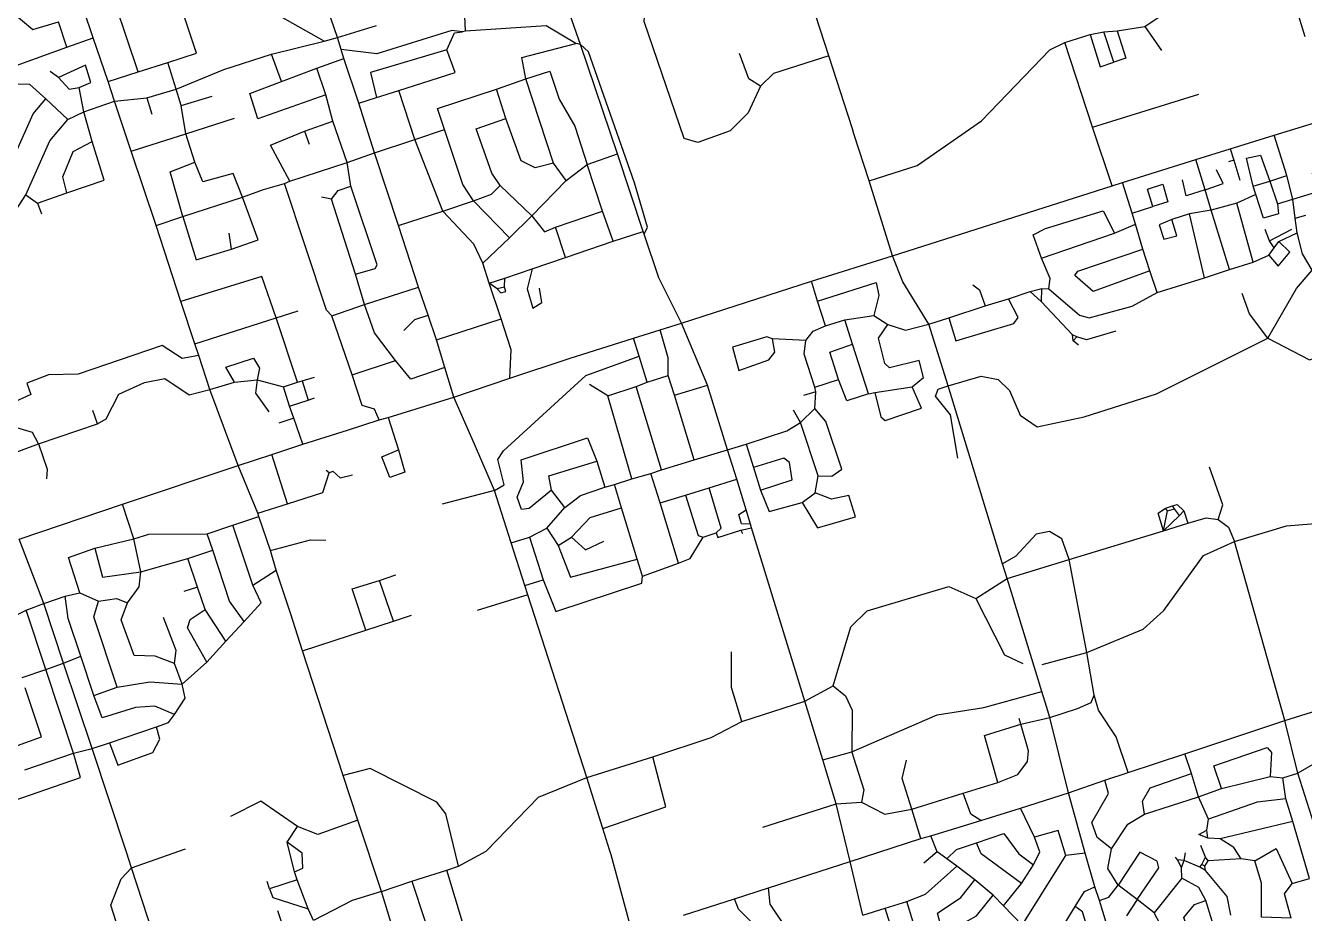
# Model space of a CAD drawing. Header units: metres. Extents: x 609554 to 651406, y 4826501 to 4857446.
# Drawn here: x 636972 to 641570, y 4847618 to 4850808 of the extents above; entities that cross this region are included whole.
import ezdxf

# ---------------------------------------------------------------- set-up
doc = ezdxf.new("R2010")
doc.units = ezdxf.units.M

msp = doc.modelspace()

# ---------------------------------------------------------------- linework, layer by layer
at = {"layer": 'ROADS'}
for points in [[(637482.9, 4850674.9), (637586.4, 4850708.7), (637464.5, 4851077.5)], [(638045.7, 4850751.3), (637838.9, 4850867.4), (637770.2, 4851068.6)], [(637214.6, 4850764), (637148.1, 4850963.8)], [(637376.3, 4850641.7), (637255.5, 4851001.7)], [(639859.7, 4850699.1), (639768.7, 4850980.8)], [(641572.6, 4850767.3), (641507.1, 4850978.9)], [(638093.1, 4850765), (638032.4, 4850943.4)], [(638967.4, 4850740.1), (638900.1, 4850931.6)], [(640995.9, 4850804.8), (641141.8, 4850903.2), (641235.9, 4850936.3)], [(638553.2, 4850787.4), (638549.1, 4850893.5)], [(639614.6, 4850590.5), (639569.9, 4850493.7), (639505.7, 4850429.5), (639388.8, 4850387.4), (639340.2, 4850401.5), (639195.4, 4850821.9), (639201.6, 4850905)], [(636807.9, 4850822.6), (636923.4, 4850855.7), (636998, 4850793.1), (637090.4, 4850820.7)], [(637120.6, 4850730.3), (637090.4, 4850820.7)], [(638093.1, 4850765), (638233.5, 4850808.4)], [(638543, 4850784.6), (638504.2, 4850789.9), (638235.2, 4850705.6), (638106, 4850721.6)], [(638486, 4850721), (638513.5, 4850781.3), (638543, 4850784.6)], [(638553.2, 4850787.4), (638543, 4850784.6)], [(638949.9, 4850743.1), (638843, 4850806.6), (638553.2, 4850787.4)], [(640799.4, 4850775.6), (640848.9, 4850785.5)], [(640848.9, 4850785.5), (640896.1, 4850788.5)], [(640884, 4850676.1), (640848.9, 4850785.5)], [(640896.1, 4850788.5), (640927.1, 4850690.5), (640884, 4850676.1)], [(640896.1, 4850788.5), (640995.9, 4850804.8)], [(640995.9, 4850804.8), (641056.4, 4850718.4)], [(636937.9, 4850664), (637120.6, 4850730.3)], [(637120.6, 4850730.3), (637214.6, 4850764)], [(637268.8, 4850606.2), (637214.6, 4850764)], [(637856.2, 4850704.9), (638045.7, 4850751.3)], [(638045.7, 4850751.3), (638093.1, 4850765)], [(638106, 4850721.6), (638093.1, 4850765)], [(638770.6, 4850616.2), (638756.7, 4850693), (638949.9, 4850743.1)], [(638967.4, 4850740.1), (638949.9, 4850743.1)], [(639195.4, 4850058.3), (639207.8, 4850082.8), (639160.9, 4850242.7), (638995.6, 4850713.6), (638967.4, 4850740.1)], [(639099.9, 4850347.1), (638967.4, 4850740.1)], [(640005.2, 4850249.6), (640177.2, 4850304.7), (640408.9, 4850465.9), (640653.8, 4850720.4), (640708.9, 4850746.4)], [(640708.9, 4850746.4), (640799.4, 4850775.6)], [(640808.3, 4850443), (640708.9, 4850746.4)], [(640799.4, 4850775.6), (640835.1, 4850659.2), (640884, 4850676.1)], [(637684.6, 4850650.3), (637856.2, 4850704.9)], [(637892.3, 4850606.3), (637856.2, 4850704.9)], [(638019, 4850654.6), (638115.7, 4850688.8)], [(638115.7, 4850688.8), (638106, 4850721.6)], [(638170.5, 4850528.3), (638115.7, 4850688.8)], [(638486, 4850721), (638212.1, 4850639.1), (638233.3, 4850549.4)], [(638313.8, 4850574.9), (638516.5, 4850639.6), (638486, 4850721)], [(639614.6, 4850590.5), (639571.7, 4850615.7), (639538.9, 4850707.2)], [(639859.7, 4850699.1), (639661.2, 4850635.5), (639614.6, 4850590.5)], [(639944.4, 4850437.1), (639859.7, 4850699.1)], [(637090, 4850621.2), (637060.6, 4850642.8)], [(637164.4, 4850585.3), (637206.8, 4850603.5), (637187.2, 4850665.8), (637090, 4850621.2)], [(637268.8, 4850606.2), (637376.3, 4850641.7)], [(637376.3, 4850641.7), (637482.9, 4850674.9)], [(637513.6, 4850578.6), (637482.9, 4850674.9)], [(637513.6, 4850578.6), (637684.6, 4850650.3)], [(637892.3, 4850606.3), (638019, 4850654.6)], [(638051.1, 4850559.1), (638019, 4850654.6)], [(638770.6, 4850616.2), (638857, 4850643.8), (638890.5, 4850543.4), (638946.6, 4850446.4), (638990.9, 4850308.2)], [(637044.8, 4850544.1), (636987.8, 4850595.9), (636945.6, 4850597.1)], [(637090, 4850621.2), (637128.4, 4850579.5), (637164.4, 4850585.3)], [(637291.8, 4850536.4), (637268.8, 4850606.2)], [(638051.1, 4850559.1), (637807.4, 4850472.7), (637778.5, 4850563.2), (637892.3, 4850606.3)], [(638665, 4850579.3), (638770.6, 4850616.2)], [(638870.3, 4850313), (638770.6, 4850616.2)], [(637181.7, 4850497.1), (637164.4, 4850585.3)], [(637291.8, 4850536.4), (637408.3, 4850547.4)], [(637408.3, 4850547.4), (637513.6, 4850578.6)], [(637408.3, 4850547.4), (637425.7, 4850489.8)], [(637531.7, 4850520.5), (637513.6, 4850578.6)], [(637531.7, 4850520.5), (637643, 4850553.8)], [(638076.7, 4850464.6), (638051.1, 4850559.1)], [(638170.5, 4850528.3), (638233.3, 4850549.4)], [(638233.3, 4850549.4), (638313.8, 4850574.9)], [(638371.9, 4850397.9), (638313.8, 4850574.9)], [(638477.7, 4850433.9), (638453.4, 4850509.4), (638665, 4850579.3)], [(638698.8, 4850473.9), (638665, 4850579.3)], [(640808.3, 4850443), (641189.7, 4850561.5)], [(636794.6, 4850165.3), (636871.1, 4850205.7), (636999.2, 4850490), (637044.8, 4850544.1)], [(637124.4, 4850470.5), (637044.8, 4850544.1)], [(637181.7, 4850497.1), (637291.8, 4850536.4)], [(637351.3, 4850355.9), (637291.8, 4850536.4)], [(637548.6, 4850419), (637531.7, 4850520.5)], [(638226.8, 4850350.3), (638170.5, 4850528.3)], [(636973.3, 4850199.6), (637058.8, 4850394.1), (637124.4, 4850470.5)], [(637124.4, 4850470.5), (637181.7, 4850497.1)], [(637211.2, 4850390.9), (637181.7, 4850497.1)], [(637548.6, 4850419), (637723.2, 4850474.8)], [(637974.9, 4850428.7), (638076.7, 4850464.6)], [(638128.1, 4850315.5), (638076.7, 4850464.6)], [(638678.4, 4850233.5), (638648.4, 4850276.9), (638591.7, 4850436.9), (638698.8, 4850473.9)], [(638870.3, 4850313), (638803.7, 4850296.8), (638754, 4850321.9), (638698.8, 4850473.9)], [(641460.7, 4850413.6), (641695.3, 4850486.3)], [(637351.3, 4850355.9), (637548.6, 4850419)], [(637580.7, 4850316.3), (637548.6, 4850419)], [(637921.8, 4850248.8), (637852.7, 4850377.5), (637974.9, 4850428.7)], [(637974.9, 4850428.7), (637991.4, 4850382)], [(638371.9, 4850397.9), (638477.7, 4850433.9)], [(638582.5, 4850177.7), (638544, 4850236.1), (638477.7, 4850433.9)], [(639950.3, 4850418.9), (639944.4, 4850437.1)], [(640005.2, 4850249.6), (639950.3, 4850418.9)], [(640877.9, 4850232.4), (640808.3, 4850443)], [(641302.7, 4850364.2), (641460.7, 4850413.6)], [(641506.1, 4850269.2), (641460.7, 4850413.6)], [(637120.2, 4850206.2), (637105.4, 4850264), (637143.5, 4850355.6), (637211.2, 4850390.9)], [(637120.2, 4850206.2), (637254.4, 4850252.7), (637211.2, 4850390.9)], [(638226.8, 4850350.3), (638371.9, 4850397.9)], [(638471.9, 4850140.7), (638371.9, 4850397.9)], [(641179.1, 4850326.9), (641302.7, 4850364.2)], [(641302.7, 4850364.2), (641315.9, 4850323.5)], [(637441.4, 4850089), (637351.3, 4850355.9)], [(637537.3, 4850121.8), (637492, 4850282), (637580.7, 4850316.3)], [(637751.6, 4850191.7), (637717.7, 4850276.1), (637608.8, 4850246.1), (637580.7, 4850316.3)], [(638128.1, 4850315.5), (638226.8, 4850350.3)], [(638312.7, 4850089.8), (638226.8, 4850350.3)], [(638990.9, 4850308.2), (639099.9, 4850347.1)], [(639192.2, 4850067.8), (639099.9, 4850347.1)], [(640915.2, 4850244.2), (641179.1, 4850326.9)], [(641213.3, 4850217.9), (641179.1, 4850326.9)], [(641315.9, 4850323.5), (641296.3, 4850317.6)], [(641315.9, 4850323.5), (641337.4, 4850251.8)], [(641385.8, 4850230.4), (641361.5, 4850331.4), (641411.9, 4850342.6), (641445.5, 4850249.1)], [(637921.8, 4850248.8), (638128.1, 4850315.5)], [(638141.9, 4850230.8), (638128.1, 4850315.5)], [(638915.3, 4850250.8), (638870.3, 4850313)], [(638915.3, 4850250.8), (638990.9, 4850308.2)], [(639046.2, 4850141.2), (638990.9, 4850308.2)], [(641213.3, 4850217.9), (641277.7, 4850240.7), (641254.1, 4850289.7)], [(641528.2, 4850183.4), (641613.9, 4850210.6), (641599, 4850277.7)], [(637827.5, 4850218.7), (637903.4, 4850240.4)], [(637903.4, 4850240.4), (637921.8, 4850248.8)], [(638072.7, 4849764.5), (638054, 4849785.1), (637903.4, 4850240.4)], [(638071.4, 4850184.5), (638095.8, 4850214.9), (638141.9, 4850230.8)], [(638157.8, 4849915), (638229.1, 4849934.3), (638236.4, 4849948.4), (638141.9, 4850230.8)], [(638582.5, 4850177.7), (638647.6, 4850201.9), (638678.4, 4850233.5)], [(638791.7, 4850124.5), (638678.4, 4850233.5)], [(638791.7, 4850124.5), (638915.3, 4850250.8)], [(640089.3, 4849980.1), (640005.2, 4850249.6)], [(640089.3, 4849980.1), (640877.9, 4850232.4)], [(640877.9, 4850232.4), (640915.2, 4850244.2)], [(640950.6, 4850133.6), (640915.2, 4850244.2)], [(641025, 4850157.2), (641005.6, 4850219.3), (641061.2, 4850237.4), (641078.9, 4850174.2), (641025, 4850157.2)], [(641213.3, 4850217.9), (641144.3, 4850196.1), (641131.8, 4850253.1)], [(641385.8, 4850230.4), (641445.5, 4850249.1)], [(641394.8, 4850200.8), (641385.8, 4850230.4)], [(641445.5, 4850249.1), (641506.1, 4850269.2)], [(641445.5, 4850249.1), (641472.3, 4850166.6)], [(641528.2, 4850183.4), (641506.1, 4850269.2)], [(636925.5, 4850124.7), (636973.3, 4850199.6)], [(636973.3, 4850199.6), (637015, 4850169.3)], [(637015, 4850169.3), (637120.2, 4850206.2)], [(637537.3, 4850121.8), (637751.6, 4850191.7)], [(637712.2, 4850004.9), (637808.5, 4850037.7), (637751.6, 4850191.7)], [(637751.6, 4850191.7), (637827.5, 4850218.7)], [(638071.4, 4850184.5), (638035.3, 4850190.8)], [(638157.8, 4849915), (638071.4, 4850184.5)], [(641234.8, 4850144.6), (641213.3, 4850217.9)], [(641394.8, 4850200.8), (641326.1, 4850169.4)], [(641472.3, 4850166.6), (641476.2, 4850130.8), (641422.6, 4850115.5), (641394.8, 4850200.8)], [(641472.3, 4850166.6), (641528.2, 4850183.4)], [(641536.8, 4850115.9), (641528.2, 4850183.4)], [(637015, 4850169.3), (637029.5, 4850131.5)], [(638312.7, 4850089.8), (638471.9, 4850140.7)], [(638471.9, 4850140.7), (638582.5, 4850177.7)], [(638616, 4849954.3), (638583.3, 4850021.7), (638471.9, 4850140.7)], [(638711.4, 4850045.1), (638582.5, 4850177.7)], [(638876.7, 4850083.9), (639046.2, 4850141.2)], [(639083.9, 4850032.8), (639046.2, 4850141.2)], [(640624.3, 4849971.9), (640594.9, 4850056.3), (640639.4, 4850078.4), (640846.4, 4850141.6), (640887.1, 4850062.1)], [(640950.6, 4850133.6), (641025, 4850157.2)], [(640962.1, 4850094.4), (640950.6, 4850133.6)], [(641234.8, 4850144.6), (641156.1, 4850131)], [(641326.1, 4850169.4), (641234.8, 4850144.6)], [(641300.6, 4849931.1), (641234.8, 4850144.6)], [(641385.9, 4849957.3), (641326.1, 4850169.4)], [(637441.4, 4850089), (637537.3, 4850121.8)], [(637530.4, 4849816.6), (637441.4, 4850089)], [(637537.3, 4850121.8), (637585.5, 4849965.6), (637712.2, 4850004.9)], [(638385.2, 4849868.1), (638312.7, 4850089.8)], [(638711.4, 4850045.1), (638791.7, 4850124.5)], [(638791.7, 4850124.5), (638837.2, 4850066.4), (638876.7, 4850083.9)], [(640887.1, 4850062.1), (640962.1, 4850094.4)], [(640989.2, 4850004.7), (640962.1, 4850094.4)], [(641093.2, 4850111), (641047, 4850091.4), (641064.1, 4850040), (641111.2, 4850051.8), (641093.2, 4850111)], [(641156.1, 4850131), (641093.2, 4850111)], [(641210.2, 4849901.9), (641156.1, 4850131)], [(641536.8, 4850115.9), (641574.2, 4850127)], [(641543.3, 4850063), (641536.8, 4850115.9)], [(637712.2, 4850004.9), (637703.5, 4850061.8)], [(638616, 4849954.3), (638711.4, 4850045.1)], [(638913.4, 4849974.2), (638876.7, 4850083.9)], [(639083.9, 4850032.8), (639192.2, 4850067.8)], [(639195.4, 4850058.3), (639192.2, 4850067.8)], [(639248.1, 4849901.2), (639195.4, 4850058.3)], [(640624.3, 4849971.9), (640887.1, 4850062.1)], [(641443.7, 4850033.9), (641429, 4850075.5)], [(641443.7, 4850033.9), (641524, 4850076.7)], [(641478.1, 4850031.7), (641543.3, 4850063)], [(641597.9, 4849928.6), (641562.3, 4849988), (641543.3, 4850063)], [(638913.4, 4849974.2), (639083.9, 4850032.8)], [(641014, 4849925.9), (640810, 4849852.4), (640744.5, 4849909.8), (640755.1, 4849925.1), (640989.2, 4850004.7)], [(641014, 4849925.9), (640989.2, 4850004.7)], [(641442, 4849983.1), (641474.7, 4849943.5), (641517.6, 4849993.1), (641478.1, 4850031.7)], [(641442, 4849983.1), (641460.9, 4850008.9)], [(641460.9, 4850008.9), (641443.7, 4850033.9)], [(641460.9, 4850008.9), (641478.1, 4850031.7)], [(638639, 4849881.7), (638616, 4849954.3)], [(638792.7, 4849933.3), (638913.4, 4849974.2)], [(639797.9, 4849889.1), (640089.3, 4849980.1)], [(640219.8, 4849735.3), (640126.4, 4849887), (640089.3, 4849980.1)], [(640650.4, 4849862.3), (640656.1, 4849899), (640624.3, 4849971.9)], [(641300.6, 4849931.1), (641385.9, 4849957.3)], [(641385.9, 4849957.3), (641442, 4849983.1)], [(637872.9, 4849758.2), (637821.6, 4849905.9), (637530.4, 4849816.6)], [(638190.6, 4849805.6), (638157.8, 4849915)], [(638694.8, 4849900.5), (638792.7, 4849933.3)], [(638792.7, 4849933.3), (638774.9, 4849861.4), (638795.2, 4849792.8), (638827.9, 4849812.3), (638819.7, 4849864.2)], [(641039.8, 4849848.6), (641014, 4849925.9)], [(641210.2, 4849901.9), (641300.6, 4849931.1)], [(641438.5, 4849684), (641541, 4849863.4), (641597.9, 4849928.6)], [(638190.6, 4849805.6), (638385.2, 4849868.1)], [(638419.6, 4849766.7), (638385.2, 4849868.1)], [(638639, 4849881.7), (638694.8, 4849900.5)], [(638682.2, 4849754.5), (638639, 4849881.7)], [(638667.8, 4849862.4), (638639, 4849881.7)], [(638693.4, 4849868), (638667.8, 4849862.4)], [(638667.8, 4849862.4), (638681.1, 4849847.2), (638698.7, 4849852.6), (638693.4, 4849868)], [(638693.4, 4849868), (638694.8, 4849900.5)], [(639330.1, 4849738.5), (639248.1, 4849901.2)], [(639330.1, 4849738.5), (639797.9, 4849889.1)], [(639819.6, 4849817.6), (639797.9, 4849889.1)], [(639819.6, 4849817.6), (640029.5, 4849884.8), (640039.1, 4849838.1), (640022, 4849765.5)], [(640377, 4849876.1), (640401.7, 4849858.4), (640421.8, 4849800.3)], [(640583.2, 4849852.1), (640625.6, 4849862.8)], [(640624, 4849815.4), (640625.6, 4849862.8)], [(640625.6, 4849862.8), (640650.4, 4849862.3)], [(640650.4, 4849862.3), (640761.4, 4849767.4), (640795.4, 4849757.3), (640950.1, 4849799.5), (641039.8, 4849848.6)], [(641039.8, 4849848.6), (641210.2, 4849901.9)], [(637581, 4849664.5), (637530.4, 4849816.6)], [(639848.4, 4849729.4), (639819.6, 4849817.6)], [(640290.9, 4849757.5), (640317, 4849675.1), (640524.7, 4849737.5), (640541.1, 4849758.8), (640506.1, 4849826.2)], [(640421.8, 4849800.3), (640506.1, 4849826.2)], [(640506.1, 4849826.2), (640583.2, 4849852.1)], [(640624, 4849815.4), (640583.2, 4849852.1)], [(640736.4, 4849696.6), (640624, 4849815.4)], [(641438.5, 4849684), (641371.8, 4849771.6), (641346, 4849844.6)], [(637872.9, 4849758.2), (637952.3, 4849782.3)], [(638072.7, 4849764.5), (638190.6, 4849805.6)], [(638145.8, 4849552.8), (638072.7, 4849764.5)], [(638302.1, 4849604.6), (638226.2, 4849703.2), (638190.6, 4849805.6)], [(638331.6, 4849712.6), (638371.6, 4849751.4), (638419.6, 4849766.7)], [(638449.3, 4849678.3), (638419.6, 4849766.7)], [(639917.2, 4849750.3), (640022, 4849765.5)], [(640022, 4849765.5), (640071.5, 4849734.2)], [(640290.9, 4849757.5), (640421.8, 4849800.3)], [(637581, 4849664.5), (637872.9, 4849758.2)], [(637950, 4849526.6), (637872.9, 4849758.2)], [(638449.3, 4849678.3), (638682.2, 4849754.5)], [(638713, 4849541.1), (638718.3, 4849642.2), (638682.2, 4849754.5)], [(639252.9, 4849714.9), (639330.1, 4849738.5)], [(639424.2, 4849515.3), (639330.1, 4849738.5)], [(639776.9, 4849676.8), (639804.1, 4849709.3), (639848.4, 4849729.4)], [(639848.4, 4849729.4), (639917.2, 4849750.3)], [(639945.3, 4849663.5), (639917.2, 4849750.3)], [(640159.9, 4849509.4), (640200.4, 4849543.3), (640184.7, 4849603.9), (640078.5, 4849578.4), (640061.6, 4849593.4), (640038.4, 4849684.7), (640071.5, 4849734.2)], [(640071.5, 4849734.2), (640135, 4849712.9), (640219.8, 4849735.3)], [(640219.8, 4849735.3), (640290.9, 4849757.5)], [(640289.4, 4849513.3), (640219.8, 4849735.3)], [(638478.8, 4849578.8), (638449.3, 4849678.3)], [(638925.7, 4849612), (639157.2, 4849684.1)], [(639157.2, 4849684.1), (639252.9, 4849714.9)], [(639177.4, 4849619.8), (639157.2, 4849684.1)], [(639282, 4849550.6), (639282.3, 4849613.9), (639252.9, 4849714.9)], [(639657.5, 4849682.7), (639637.3, 4849688.8), (639513.6, 4849652.1), (639536.7, 4849568.2), (639643.8, 4849607.2), (639665.3, 4849634.4), (639657.5, 4849682.7)], [(639776.9, 4849676.8), (639657.5, 4849682.7)], [(639809.4, 4849508.1), (639771.6, 4849626.7), (639776.9, 4849676.8)], [(640289.4, 4849513.3), (640407.2, 4849548.4), (640469.2, 4849536), (640508.9, 4849497.1), (640548, 4849407.8), (640608.6, 4849365.8), (640777.4, 4849401.8), (641037.6, 4849485.1), (641438.5, 4849684)], [(640737.7, 4849674.9), (640736.4, 4849696.6)], [(640751.7, 4849689.4), (640736.4, 4849696.6)], [(640737.7, 4849674.9), (640751.7, 4849689.4)], [(640757.9, 4849659.7), (640737.7, 4849674.9)], [(640891.5, 4849709.4), (640786.7, 4849678.4), (640751.7, 4849689.4)], [(641438.5, 4849684), (641587.8, 4849607), (641795.1, 4849672.8)], [(637595.4, 4849622), (637534.9, 4849611.1), (637462.5, 4849657.8), (637161.3, 4849555), (637054.3, 4849552.9), (636976.4, 4849523), (636990.9, 4849482), (636842.9, 4849415.3), (636789.2, 4849456.1), (636773.7, 4849452.6)], [(637595.4, 4849622), (637581, 4849664.5)], [(639894, 4849535.8), (639863.2, 4849634.4), (639945.3, 4849663.5)], [(640002.4, 4849484.3), (639945.3, 4849663.5)], [(637634.2, 4849500.2), (637595.4, 4849622)], [(637722.5, 4849527), (637692.1, 4849580.4), (637790.9, 4849612.6), (637812.8, 4849576.7), (637804.3, 4849535.1)], [(638145.8, 4849552.8), (638302.1, 4849604.6)], [(638478.8, 4849578.8), (638356.5, 4849537.6), (638302.1, 4849604.6)], [(638658, 4849137), (638692.7, 4849157.5), (638670.3, 4849248.5), (638690.5, 4849279.6), (638986.6, 4849550.9), (639177.4, 4849619.8)], [(638713, 4849541.1), (638925.7, 4849612)], [(639206.4, 4849526), (639177.4, 4849619.8)], [(637230.6, 4849376.6), (637262.2, 4849394.2), (637307.3, 4849483.6), (637399.8, 4849524.8), (637473.2, 4849539.1), (637560.5, 4849480.7), (637634.2, 4849500.2)], [(637722.5, 4849527), (637804.3, 4849535.1)], [(637804.3, 4849535.1), (637798, 4849487), (637846.1, 4849419.4)], [(637804.3, 4849535.1), (637898.9, 4849509.7)], [(637966.1, 4849531.1), (638010.3, 4849544.7)], [(638242.6, 4849390.8), (638226.1, 4849429.2), (638182, 4849443), (638145.8, 4849552.8)], [(638511.6, 4849472.4), (638478.8, 4849578.8)], [(638511.6, 4849472.4), (638713, 4849541.1)], [(639206.4, 4849526), (639282, 4849550.6)], [(639304.4, 4849479.3), (639282, 4849550.6)], [(639809.4, 4849508.1), (639894, 4849535.8)], [(640002.4, 4849484.3), (639924.3, 4849458.9), (639894, 4849535.8)], [(637634.2, 4849500.2), (637722.5, 4849527)], [(637736.4, 4849227.3), (637634.2, 4849500.2)], [(637898.9, 4849509.7), (637950, 4849526.6)], [(637921.3, 4849440.4), (637898.9, 4849509.7)], [(637950, 4849526.6), (637966.1, 4849531.1)], [(637966.1, 4849531.1), (637988.2, 4849462.3)], [(639065.7, 4849478), (638999.8, 4849518.2)], [(639065.7, 4849478), (639166.8, 4849511.2)], [(639166.8, 4849511.2), (639206.4, 4849526)], [(639257.8, 4849211.2), (639166.8, 4849511.2)], [(639304.4, 4849479.3), (639424.2, 4849515.3)], [(639495.9, 4849283.7), (639424.2, 4849515.3)], [(639813.6, 4849491.8), (639769.2, 4849478.1)], [(639813.6, 4849491.8), (639809.4, 4849508.1)], [(639810, 4849432.3), (639813.6, 4849491.8)], [(640002.4, 4849484.3), (640025.8, 4849488.9)], [(640025.8, 4849488.9), (640046.9, 4849402.4), (640062.9, 4849389.4), (640193.5, 4849432.6), (640159.9, 4849509.4)], [(640025.8, 4849488.9), (640159.9, 4849509.4)], [(640323.1, 4849253.6), (640297.2, 4849409.1), (640243.2, 4849476), (640252.6, 4849501.8), (640289.4, 4849513.3)], [(640484.6, 4848873.8), (640289.4, 4849513.3)], [(637921.3, 4849440.4), (637988.2, 4849462.3)], [(637988.2, 4849462.3), (638011.3, 4849469.9)], [(638275.5, 4849400.1), (638511.6, 4849472.4)], [(638585.6, 4849303.2), (638511.6, 4849472.4)], [(639152, 4849179.6), (639065.7, 4849478)], [(639375.6, 4849247.4), (639304.4, 4849479.3)], [(637018, 4849304.4), (636996.5, 4849345.5), (636888, 4849378), (636861.8, 4849399.4)], [(637230.6, 4849376.6), (637214, 4849424.8)], [(637936.8, 4849396.8), (637882.9, 4849378.8)], [(637936.8, 4849396.8), (637921.3, 4849440.4)], [(637968.8, 4849303.5), (637936.8, 4849396.8)], [(638242.6, 4849390.8), (638275.5, 4849400.1)], [(638275.5, 4849400.1), (638312.5, 4849283.8)], [(639757.9, 4849382.2), (639733.2, 4849425.6)], [(639757.9, 4849382.2), (639810, 4849432.3)], [(639821.1, 4849190.3), (639870.8, 4849188.8), (639906, 4849213.7), (639849.3, 4849385.2), (639810, 4849432.3)], [(637018, 4849304.4), (637230.6, 4849376.6)], [(637968.8, 4849303.5), (638129.8, 4849354.1)], [(638129.8, 4849354.1), (638242.6, 4849390.8)], [(639563, 4849304.3), (639708.8, 4849351.2), (639757.9, 4849382.2)], [(639821.1, 4849190.3), (639757.9, 4849382.2)], [(638863.2, 4849138.4), (638782.8, 4849072.5), (638754.7, 4849069.2), (638739.1, 4849113.2), (638762.7, 4849168.1), (638753.3, 4849247.6), (638991.8, 4849326.1), (639025.4, 4849243.1)], [(636887.2, 4849256.2), (637018, 4849304.4)], [(637018, 4849304.4), (637049.9, 4849213.9), (637047.4, 4849178.8)], [(637736.4, 4849227.3), (637857, 4849266.5)], [(637857, 4849266.5), (637968.8, 4849303.5)], [(637913.9, 4849089.1), (637857, 4849266.5)], [(638312.5, 4849283.8), (638335, 4849202.9), (638281.3, 4849183.9), (638252.3, 4849258.3), (638312.5, 4849283.8)], [(638658, 4849137), (638585.6, 4849303.2)], [(639375.6, 4849247.4), (639495.9, 4849283.7)], [(639495.9, 4849283.7), (639563, 4849304.3)], [(639529.1, 4849177.8), (639495.9, 4849283.7)], [(639563, 4849304.3), (639589.2, 4849220.1)], [(637320.7, 4849088.7), (637736.4, 4849227.3)], [(637807.2, 4849056.2), (637736.4, 4849227.3)], [(638863.2, 4849138.4), (638853.7, 4849190.1), (639025.4, 4849243.1)], [(639025.4, 4849243.1), (639054.9, 4849149.3)], [(639257.8, 4849211.2), (639375.6, 4849247.4)], [(639614, 4849139.1), (639728.3, 4849175.2), (639719, 4849237.6), (639698.5, 4849253.6), (639589.2, 4849220.1)], [(639589.2, 4849220.1), (639614, 4849139.1)], [(641259.3, 4849033.4), (641276.1, 4849086.3), (641227.9, 4849220.6)], [(637913.9, 4849089.1), (638040.2, 4849129.8), (638063.1, 4849200.2)], [(638063.1, 4849200.2), (638052.9, 4849209)], [(638063.1, 4849200.2), (638077.2, 4849206.2), (638103.5, 4849183.2), (638146.8, 4849194)], [(639088.9, 4849159), (639152, 4849179.6)], [(639152, 4849179.6), (639219.9, 4849197.9)], [(639219.9, 4849197.9), (639257.8, 4849211.2)], [(639252.9, 4849092.9), (639219.9, 4849197.9)], [(639430.1, 4849147.4), (639529.1, 4849177.8)], [(639562.2, 4849067.5), (639529.1, 4849177.8)], [(639810.6, 4849129.1), (639821.1, 4849190.3)], [(638658, 4849137), (638469.8, 4849088.4)], [(638718.2, 4848948.9), (638658, 4849137)], [(638911, 4849076.5), (638863.2, 4849138.4)], [(638911, 4849076.5), (638967.6, 4849119.4), (639054.9, 4849149.3)], [(639054.9, 4849149.3), (639088.9, 4849159)], [(639114.4, 4849074.9), (639088.9, 4849159)], [(639252.9, 4849092.9), (639344.4, 4849121)], [(639344.4, 4849121), (639430.1, 4849147.4)], [(639344.4, 4849121), (639390.4, 4848975.2), (639408.2, 4848970)], [(639455.2, 4848984.9), (639473.3, 4849002.2), (639430.1, 4849147.4)], [(639614, 4849139.1), (639645.9, 4849061.5), (639764.2, 4849093.9)], [(639764.2, 4849093.9), (639819.3, 4849002.8), (639955.4, 4849042.6), (639932.1, 4849119.2), (639869.1, 4849106.1), (639810.6, 4849129.1)], [(639764.2, 4849093.9), (639810.6, 4849129.1)], [(636949.5, 4848963), (637320.7, 4849088.7)], [(637360.9, 4848963.6), (637320.7, 4849088.7)], [(637807.2, 4849056.2), (637913.9, 4849089.1)], [(638845.8, 4849001.5), (638911, 4849076.5)], [(638934.6, 4848969.1), (639002.1, 4849040.3), (639114.4, 4849074.9)], [(639170.7, 4848891), (639114.4, 4849074.9)], [(639319.4, 4848875.8), (639252.9, 4849092.9)], [(641070.5, 4849074), (641095.8, 4849081.9)], [(641095.8, 4849081.9), (641111.6, 4849086.8), (641136.6, 4849064.3)], [(641102.2, 4849071.7), (641095.8, 4849081.9)], [(637717.4, 4849012.3), (637811.1, 4849043.9)], [(637811.1, 4849043.9), (637807.2, 4849056.2)], [(637852.5, 4848921.7), (637811.1, 4849043.9)], [(639578, 4849016), (639546.1, 4849017.2), (639536.4, 4849051.3), (639562.2, 4849067.5)], [(639578, 4849016), (639562.2, 4849067.5)], [(641062.5, 4848992.2), (641044.3, 4849055.5), (641070.5, 4849074)], [(641062.5, 4848992.2), (641077.6, 4849063.7)], [(641062.5, 4848992.2), (641120.1, 4849048.1)], [(641077.6, 4849063.7), (641070.5, 4849074)], [(641077.6, 4849063.7), (641102.2, 4849071.7)], [(641120.1, 4849048.1), (641102.2, 4849071.7)], [(641120.1, 4849048.1), (641136.6, 4849064.3)], [(641136.6, 4849064.3), (641151, 4849019.9)], [(641151, 4849019.9), (641216.6, 4849039.3), (641259.3, 4849033.4)], [(641259.3, 4849033.4), (641296.8, 4849006.1), (641318.2, 4848954.2)], [(637625.3, 4848982.1), (637717.4, 4849012.3)], [(637788.6, 4848797.6), (637717.4, 4849012.3)], [(638784, 4848969.5), (638845.8, 4849001.5)], [(638845.8, 4849001.5), (638887, 4848939.6)], [(639408.2, 4848970), (639455.2, 4848984.9)], [(639455.2, 4848984.9), (639460.7, 4848968.9), (639544, 4848995.3)], [(639544, 4848995.3), (639581.8, 4849003.3)], [(639544, 4848995.3), (639549.2, 4848982.9)], [(639581.8, 4849003.3), (639578, 4849016)], [(639773.1, 4848380.2), (639581.8, 4849003.3)], [(640724.1, 4848889.6), (640697.2, 4848963.9), (640652.6, 4848990.6), (640604.7, 4848980.2), (640532, 4848901.1), (640484.6, 4848873.8)], [(640724.1, 4848889.6), (641062.5, 4848992.2)], [(641062.5, 4848992.2), (641151, 4849019.9)], [(641318.2, 4848954.2), (641505.3, 4849010.7), (641726.7, 4849028.7)], [(637037.9, 4848731), (636949.5, 4848963)], [(637221.5, 4848929.9), (637360.9, 4848963.6)], [(637360.9, 4848963.6), (637414.9, 4848980.3), (637625.3, 4848982.1)], [(637386.9, 4848845.4), (637360.9, 4848963.6)], [(637645.1, 4848923.5), (637625.3, 4848982.1)], [(637852.5, 4848921.7), (637996, 4848960), (638051.3, 4848958.8)], [(638718.2, 4848948.9), (638784, 4848969.5)], [(638766.8, 4848796.2), (638718.2, 4848948.9)], [(638784, 4848969.5), (638833, 4848816.7)], [(638887, 4848939.6), (638934.6, 4848969.1)], [(638887, 4848939.6), (638930.9, 4848825.5), (639170.7, 4848891)], [(638934.6, 4848969.1), (638985.4, 4848923.8), (639050.8, 4848955.4)], [(639319.4, 4848875.8), (639361.4, 4848893.3), (639408.2, 4848970)], [(640787.7, 4848555.6), (640990.5, 4848639.4), (641064.2, 4848706.5), (641206.7, 4848904.2), (641318.2, 4848954.2)], [(641499.5, 4848311.5), (641318.2, 4848954.2)], [(637167.2, 4848769.5), (637126.1, 4848896.5), (637221.5, 4848929.9)], [(637221.5, 4848929.9), (637248.5, 4848826.5), (637386.9, 4848845.4)], [(637386.9, 4848845.4), (637555.8, 4848893.4)], [(637555.8, 4848893.4), (637645.1, 4848923.5)], [(637590.3, 4848790.3), (637555.8, 4848893.4)], [(637757.4, 4848666.4), (637705.2, 4848740.2), (637645.1, 4848923.5)], [(637872.7, 4848851.6), (637852.5, 4848921.7)], [(639189.9, 4848829.5), (639170.7, 4848891)], [(637338.6, 4848733.8), (637380.5, 4848790.9), (637386.9, 4848845.4)], [(637788.6, 4848797.6), (637872.7, 4848851.6)], [(637924.9, 4848696.1), (637872.7, 4848851.6)], [(639189.9, 4848829.5), (639319.4, 4848875.8)], [(640500.7, 4848820.8), (640484.6, 4848873.8)], [(640500.7, 4848820.8), (640724.1, 4848889.6)], [(640787.7, 4848555.6), (640724.1, 4848889.6)], [(638194.8, 4848635.8), (638146.5, 4848783.6), (638244.1, 4848814.2)], [(638244.1, 4848814.2), (638303.7, 4848833.9)], [(638294.7, 4848668), (638244.1, 4848814.2)], [(638766.8, 4848796.2), (638833, 4848816.7)], [(638833, 4848816.7), (638877.9, 4848702.8), (639188.1, 4848804.8), (639189.9, 4848829.5)], [(640388.4, 4848749.2), (640500.7, 4848820.8)], [(640516.5, 4848770.3), (640500.7, 4848820.8)], [(637037.9, 4848731), (637114.8, 4848757.5)], [(637114.8, 4848757.5), (637167.2, 4848769.5)], [(637170.3, 4848542.1), (637125.1, 4848677.5), (637114.8, 4848757.5)], [(637167.2, 4848769.5), (637234.2, 4848739.7)], [(637590.3, 4848790.3), (637540.6, 4848774.2)], [(637617.3, 4848710.2), (637590.3, 4848790.3)], [(637757.4, 4848666.4), (637819.5, 4848733.9), (637788.6, 4848797.6)], [(638777.1, 4848763.1), (638595.8, 4848706.4)], [(638777.1, 4848763.1), (638766.8, 4848796.2)], [(638989.6, 4848106.5), (638777.1, 4848763.1)], [(639875.6, 4848435.4), (639938.5, 4848647.2), (639997.4, 4848705.2), (640291.1, 4848792.4), (640388.4, 4848749.2)], [(640625.5, 4848415.6), (640516.5, 4848770.3)], [(636933.2, 4848686.7), (636973.7, 4848707.3)], [(636973.7, 4848707.3), (637037.9, 4848731)], [(637044.3, 4848494.6), (636973.7, 4848707.3)], [(637108.5, 4848517.2), (637037.9, 4848731)], [(637300.7, 4848430.2), (637217.2, 4848683), (637234.2, 4848739.7)], [(637234.2, 4848739.7), (637299.3, 4848748.8), (637338.6, 4848733.8)], [(637507.3, 4848515.4), (637438.3, 4848541.7), (637361.9, 4848544.9), (637316.2, 4848673.2), (637338.6, 4848733.8)], [(637623.4, 4848520.6), (637553.7, 4848643.8), (637564.3, 4848673.9), (637617.3, 4848710.2)], [(637692.3, 4848596.4), (637617.3, 4848710.2)], [(640388.4, 4848749.2), (640491.7, 4848547.3)], [(637507.3, 4848515.4), (637513, 4848562), (637468.4, 4848681.3)], [(637692.3, 4848596.4), (637757.4, 4848666.4)], [(637968, 4848561.7), (637924.9, 4848696.1)], [(638194.8, 4848635.8), (638294.7, 4848668)], [(638294.7, 4848668), (638359.2, 4848689.3)], [(637968, 4848561.7), (638194.8, 4848635.8)], [(637623.4, 4848520.6), (637692.3, 4848596.4)], [(637108.5, 4848517.2), (637170.3, 4848542.1)], [(637217.5, 4848400.5), (637170.3, 4848542.1)], [(638113.3, 4848113), (637968, 4848561.7)], [(639547.3, 4848307.2), (639509.8, 4848429.7), (639510.2, 4848557.2)], [(640491.7, 4848547.3), (640557.6, 4848516.1)], [(640626.6, 4848512.7), (640787.7, 4848555.6)], [(640813.5, 4848402.1), (640787.7, 4848555.6)], [(636959.3, 4848465.9), (637044.3, 4848494.6)], [(637044.3, 4848494.6), (637108.5, 4848517.2)], [(637144.3, 4848193.6), (637044.3, 4848494.6)], [(637210.8, 4848210.9), (637108.5, 4848517.2)], [(637534.4, 4848441.2), (637507.3, 4848515.4)], [(637534.4, 4848441.2), (637623.4, 4848520.6)], [(637300.7, 4848430.2), (637418.1, 4848450.3), (637534.4, 4848441.2)], [(637507.4, 4848332.6), (637545.3, 4848390.7), (637534.4, 4848441.2)], [(639773.1, 4848380.2), (639875.6, 4848435.4)], [(639875.6, 4848435.4), (639919.3, 4848399.9), (639943.9, 4848348.4), (639942.1, 4848198.3)], [(641499.5, 4848311.5), (641921, 4848443)], [(636942.9, 4848221.7), (637029.4, 4848252.6), (636970.6, 4848428)], [(637217.5, 4848400.5), (637300.7, 4848430.2)], [(637507.4, 4848332.6), (637436.9, 4848362.9), (637367.5, 4848358.2), (637247, 4848321), (637217.5, 4848400.5)], [(639942.1, 4848198.3), (640249.7, 4848331.2), (640417.3, 4848357.5), (640625.5, 4848415.6)], [(640642, 4848361.9), (640625.5, 4848415.6)], [(640753.4, 4848353.6), (640803.2, 4848375.2), (640813.5, 4848402.1)], [(640829.6, 4848347.9), (640813.5, 4848402.1)], [(639547.3, 4848307.2), (639773.1, 4848380.2)], [(639838.2, 4848169.7), (639773.1, 4848380.2)], [(640654.9, 4848322.1), (640642, 4848361.9)], [(640654.9, 4848322.1), (640753.4, 4848353.6)], [(640936.3, 4848124.4), (640892.4, 4848252.1), (640829.6, 4848347.9)], [(637442.7, 4848288.2), (637486.3, 4848304.2), (637507.4, 4848332.6)], [(639226.5, 4848181), (639437, 4848250.2), (639547.3, 4848307.2)], [(640467, 4848088.6), (640419.4, 4848256.8), (640550.5, 4848298.2)], [(640467, 4848088.6), (640539.4, 4848116.6), (640574.3, 4848163.3), (640577.6, 4848202.5), (640550.5, 4848298.2)], [(640550.5, 4848298.2), (640543.8, 4848318.8)], [(640550.5, 4848298.2), (640654.9, 4848322.1)], [(640720.9, 4848051.3), (640654.9, 4848322.1)], [(641140.2, 4848190.9), (641499.5, 4848311.5)], [(641545.8, 4848122.3), (641499.5, 4848311.5)], [(637273.5, 4848230.6), (637303.8, 4848150.2), (637429.6, 4848196), (637455, 4848243.8), (637442.7, 4848288.2)], [(637273.5, 4848230.6), (637442.7, 4848288.2)], [(637144.3, 4848193.6), (637210.8, 4848210.9)], [(637210.8, 4848210.9), (637273.5, 4848230.6)], [(637334.9, 4847837.9), (637210.8, 4848210.9)], [(641271.3, 4848067.3), (641244.4, 4848147.8), (641435.2, 4848214.3), (641451.4, 4848195.6), (641446.2, 4848109.5)], [(641710.6, 4848216.3), (641545.8, 4848122.3)], [(636854.3, 4848115.2), (636892.9, 4848010.4), (637169.1, 4848106.7), (637144.3, 4848193.6)], [(636969.4, 4848134.2), (637144.3, 4848193.6)], [(638989.6, 4848106.5), (639226.5, 4848181)], [(639046.9, 4847923.6), (639274.4, 4848000.6), (639226.5, 4848181)], [(639838.2, 4848169.7), (639942.1, 4848198.3)], [(639849.3, 4848133.7), (639838.2, 4848169.7)], [(639942.1, 4848198.3), (639947.3, 4848181.2)], [(639947.3, 4848181.2), (639985.2, 4848061.7), (639976.8, 4848018.1)], [(640158.7, 4847992.9), (640123.9, 4848102.2), (640138.5, 4848168.4)], [(640936.3, 4848124.4), (641140.2, 4848190.9)], [(641163.2, 4848120.3), (641140.2, 4848190.9)], [(638528.9, 4847787.7), (638482.5, 4847976.1), (638450.1, 4848017.4), (638210.9, 4848138.9), (638113.3, 4848113)], [(638166.4, 4847952.4), (638113.3, 4848113)], [(639886.4, 4848011.6), (639849.3, 4848133.7)], [(640852.4, 4848096.7), (640936.3, 4848124.4)], [(640994.8, 4847974.3), (640987.5, 4848021.1), (641015.4, 4848068.7), (641163.2, 4848120.3)], [(641188.6, 4848036.8), (641163.2, 4848120.3)], [(641271.3, 4848067.3), (641446.2, 4848109.5)], [(641446.2, 4848109.5), (641492.1, 4848105.3)], [(641492.1, 4848105.3), (641545.8, 4848122.3)], [(641622, 4847884.7), (641545.8, 4848122.3)], [(638627.4, 4847841.5), (638815.9, 4848036), (638989.6, 4848106.5)], [(639046.9, 4847923.6), (638989.6, 4848106.5)], [(640342.9, 4848049.7), (640467, 4848088.6)], [(640720.9, 4848051.3), (640852.4, 4848096.7)], [(640875.9, 4847850.1), (640824.4, 4847891.2), (640805.2, 4847944.8), (640864.9, 4848048.6), (640852.4, 4848096.7)], [(641188.6, 4848036.8), (641271.3, 4848067.3)], [(641502.6, 4848029.5), (641492.1, 4848105.3)], [(637949.4, 4847930.3), (637817.7, 4848021.1), (637709.1, 4847966.2)], [(639886.4, 4848011.6), (639976.8, 4848018.1)], [(639976.8, 4848018.1), (640060.8, 4847974.3), (640158.7, 4847992.9)], [(640158.7, 4847992.9), (640342.9, 4848049.7)], [(640406.6, 4847951.7), (640370.4, 4847974.8), (640342.9, 4848049.7)], [(640548.6, 4847996.2), (640720.9, 4848051.3)], [(640780.9, 4847835), (640720.9, 4848051.3)], [(640994.8, 4847974.3), (641188.6, 4848036.8)], [(641224.6, 4847956.7), (641188.6, 4848036.8)], [(641502.6, 4848029.5), (641399.9, 4848017.6), (641224.6, 4847956.7)], [(641528.2, 4847947.9), (641502.6, 4848029.5)], [(639622.1, 4847928.3), (639886.4, 4848011.6)], [(639936.5, 4847805), (639886.4, 4848011.6)], [(640190.5, 4847886.7), (640158.7, 4847992.9)], [(640406.6, 4847951.7), (640548.6, 4847996.2)], [(640599.8, 4847892.1), (640548.6, 4847996.2)], [(640875.9, 4847850.1), (640934.9, 4847938.2), (640994.8, 4847974.3)], [(637913, 4847874.2), (637949.4, 4847930.3)], [(638166.4, 4847952.4), (638022.4, 4847901.6), (637949.4, 4847930.3)], [(638251.6, 4847697.3), (638166.4, 4847952.4)], [(640227, 4847897.3), (640406.6, 4847951.7)], [(641219.4, 4847917.2), (641224.6, 4847956.7)], [(641528.2, 4847947.9), (641267.1, 4847885.8)], [(641588.3, 4847744), (641528.2, 4847947.9)], [(639071.5, 4847845.9), (639046.9, 4847923.6)], [(639936.5, 4847805), (640190.5, 4847886.7)], [(640190.5, 4847886.7), (640227, 4847897.3)], [(640248.9, 4847839.7), (640227, 4847897.3)], [(640390.7, 4847871.3), (640489.5, 4847905.1), (640542.7, 4847832.1), (640595.1, 4847793)], [(640595.1, 4847793), (640619, 4847839.4), (640599.8, 4847892.1)], [(640711.8, 4847826.6), (640684.9, 4847915.6), (640599.8, 4847892.1)], [(641222.9, 4847888.7), (641189.9, 4847901.2), (641219.4, 4847917.2)], [(641222.9, 4847888.7), (641219.4, 4847917.2)], [(641267.1, 4847885.8), (641222.9, 4847888.7)], [(641342.2, 4847814.6), (641315.5, 4847855.1), (641267.1, 4847885.8)], [(637352.8, 4847782), (637334.9, 4847837.9)], [(637352.8, 4847782), (637547, 4847850)], [(637938.4, 4847767.9), (637969.3, 4847780.2), (637966.1, 4847834.8), (637913, 4847874.2)], [(637938.4, 4847767.9), (637913, 4847874.2)], [(638528.9, 4847787.7), (638627.4, 4847841.5)], [(639077.1, 4847828.5), (639071.5, 4847845.9)], [(640248.9, 4847839.7), (640201.2, 4847798.9)], [(640283.5, 4847814.3), (640248.9, 4847839.7)], [(640283.5, 4847814.3), (640319.4, 4847848), (640390.7, 4847871.3)], [(640552, 4847725.2), (640407.9, 4847831.6), (640390.7, 4847871.3)], [(640780.9, 4847835), (640711.8, 4847826.6)], [(640816.5, 4847714), (640780.9, 4847835)], [(640899.8, 4847719.5), (640862.6, 4847778.9), (640875.9, 4847850.1)], [(640968.3, 4847667.8), (641046.5, 4847782.2), (641039.9, 4847805.1), (640978.4, 4847838), (640899.8, 4847719.5)], [(641136.8, 4847807.7), (641142.1, 4847835.5)], [(641214.5, 4847820.4), (641197.5, 4847861.7)], [(641391.4, 4847807.3), (641467.9, 4847850.8), (641525.3, 4847725.6)], [(638486.3, 4847773.9), (638528.9, 4847787.7)], [(639152.3, 4847549.8), (639077.1, 4847828.5)], [(639642.5, 4847710.2), (639936.5, 4847805)], [(639982.6, 4847611.9), (639936.5, 4847805)], [(640140.1, 4847660.7), (640207.7, 4847687), (640319.5, 4847788)], [(640319.5, 4847788), (640283.5, 4847814.3)], [(640384.7, 4847738.2), (640319.5, 4847788)], [(640552, 4847725.2), (640595.1, 4847793)], [(640555.1, 4847575.3), (640711.8, 4847826.6)], [(641112.8, 4847810.1), (641105.9, 4847820)], [(641136.8, 4847807.7), (641112.8, 4847810.1)], [(641127.3, 4847783.2), (641112.8, 4847810.1)], [(641127.3, 4847783.2), (641136.8, 4847807.7)], [(641193.8, 4847784.6), (641136.8, 4847807.7)], [(641193.8, 4847784.6), (641200.3, 4847793.5)], [(641200.3, 4847793.5), (641214.5, 4847820.4)], [(641212.1, 4847787.7), (641200.3, 4847793.5)], [(641212.1, 4847787.7), (641223.5, 4847806.9)], [(641213.9, 4847771.7), (641212.1, 4847787.7)], [(641223.5, 4847806.9), (641214.5, 4847820.4)], [(641342.2, 4847814.6), (641223.5, 4847806.9)], [(641391.4, 4847807.3), (641342.2, 4847814.6)], [(641522.5, 4847600.8), (641415.2, 4847604.9), (641415, 4847726.9), (641391.4, 4847807.3)], [(637342.6, 4847444.9), (637278.9, 4847647.8), (637315.8, 4847742.1), (637352.8, 4847782)], [(637451.2, 4847481.6), (637352.8, 4847782)], [(637948.6, 4847739.1), (637938.4, 4847767.9)], [(638360.8, 4847734.3), (638486.3, 4847773.9)], [(638360.8, 4847734.3), (638454, 4847451.1), (638573.1, 4847487), (638486.3, 4847773.9)], [(641128.5, 4847745), (641030, 4847619.9)], [(641128.5, 4847745), (641127.3, 4847783.2)], [(641215, 4847664.2), (641189.5, 4847710.6), (641128.5, 4847745)], [(641213.9, 4847771.7), (641193.8, 4847784.6)], [(641305.5, 4847611.9), (641292.4, 4847678.3), (641213.9, 4847771.7)], [(641525.3, 4847725.6), (641588.3, 4847744)], [(637849.5, 4847706.5), (637841, 4847732.5)], [(637948.6, 4847739.1), (637849.5, 4847706.5)], [(637849.5, 4847706.5), (637861.5, 4847674.6), (637987.6, 4847634)], [(637987.6, 4847634), (637948.6, 4847739.1)], [(638251.6, 4847697.3), (638146, 4847664.2), (638007.3, 4847592.2)], [(638251.6, 4847697.3), (638360.8, 4847734.3)], [(638354.5, 4847299), (638329.7, 4847442.1), (638251.6, 4847697.3)], [(639521, 4847670.5), (639642.5, 4847710.2)], [(639780.9, 4847454.6), (639649.2, 4847650.8), (639642.5, 4847710.2)], [(640271, 4847542.1), (640250.1, 4847618.7), (640334.2, 4847675.3), (640384.7, 4847738.2)], [(640451.1, 4847683.4), (640384.7, 4847738.2)], [(640488.2, 4847645.1), (640552, 4847725.2)], [(640745.8, 4847642.7), (640779.4, 4847697.3), (640816.5, 4847714)], [(640832.7, 4847664.3), (640816.5, 4847714)], [(640832.7, 4847664.3), (640866.5, 4847675.9), (640899.8, 4847719.5)], [(640968.3, 4847667.8), (640899.8, 4847719.5)], [(641522.5, 4847600.8), (641497.6, 4847688.4), (641525.3, 4847725.6)], [(639337.2, 4847611.5), (639521, 4847670.5)], [(639611.3, 4847506.1), (639584.2, 4847584.6), (639535.3, 4847632.8), (639521, 4847670.5)], [(640061.8, 4847636.3), (640140.1, 4847660.7)], [(640208.1, 4847438), (640140.1, 4847660.7)], [(640271, 4847542.1), (640390.3, 4847609.3), (640451.1, 4847683.4)], [(640488.2, 4847645.1), (640451.1, 4847683.4)], [(640941.1, 4847309.2), (640832.7, 4847664.3)], [(640968.3, 4847667.8), (640929.8, 4847608.9)], [(641030, 4847619.9), (640968.3, 4847667.8)], [(641203.2, 4847349), (641190.7, 4847442.8), (641136.2, 4847603.8), (641174.9, 4847649.5), (641215, 4847664.2)], [(641237.7, 4847590.6), (641215, 4847664.2)], [(637877.7, 4847627.9), (637895.1, 4847574.5)], [(638007.3, 4847592.2), (637987.6, 4847634)], [(639982.6, 4847611.9), (640061.8, 4847636.3)], [(640208.1, 4847438), (640129.4, 4847421.6), (640061.8, 4847636.3)], [(640555.1, 4847575.3), (640488.2, 4847645.1)], [(640670.4, 4847519.3), (640745.8, 4847642.7)], [(640755.1, 4847352.9), (640839.3, 4847366.4), (640846.5, 4847379.5), (640771.4, 4847623.2), (640745.8, 4847642.7)], [(641062.7, 4847556.5), (641030, 4847619.9)]]:
    msp.add_lwpolyline(points, dxfattribs=at)

doc.saveas('drawing.dxf')
